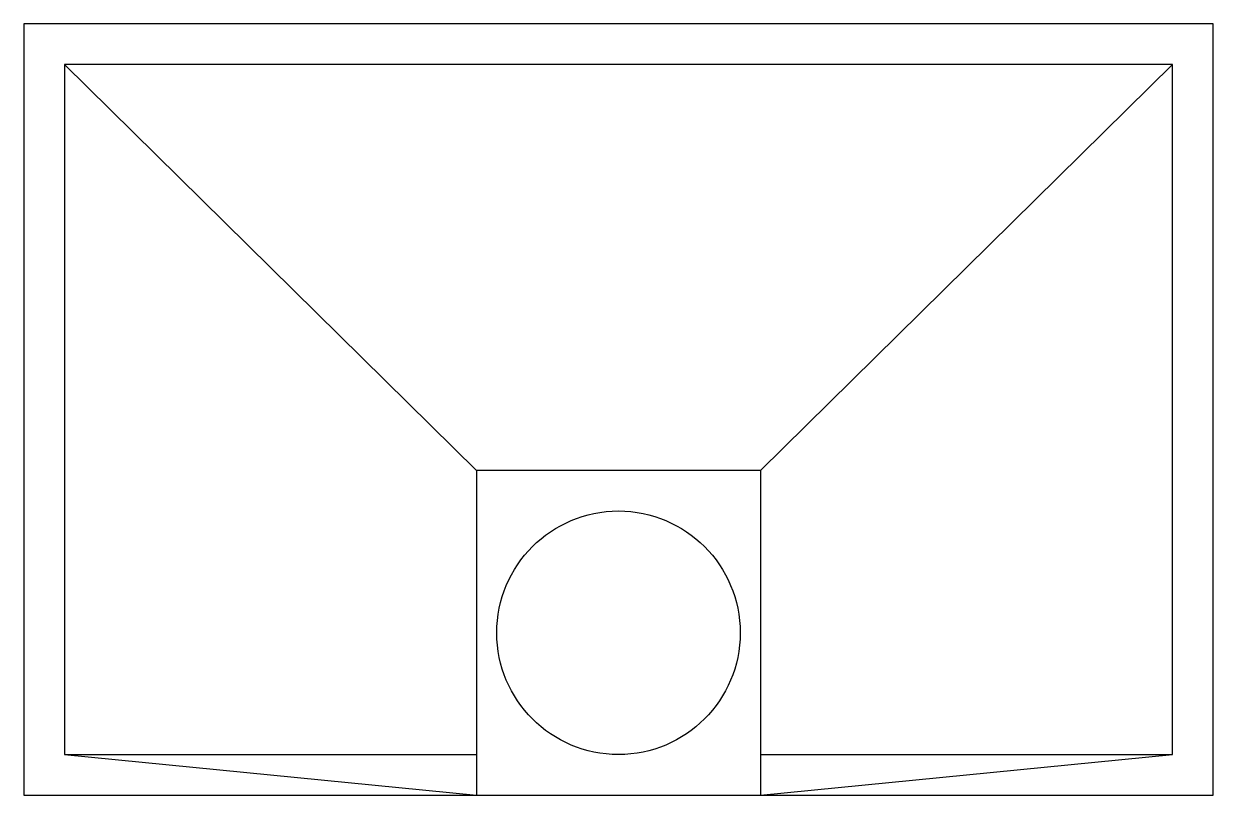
# Model space of a CAD drawing. Header units: inches. Extents: x 80.7 to 110, y -221.1 to -202.1.
import ezdxf

# ---------------------------------------------------------------- set-up
doc = ezdxf.new("R2010")
doc.units = ezdxf.units.IN
doc.header["$MEASUREMENT"] = 0
doc.layers.get('0').update_dxf_attribs({"color": 2, "lineweight": 9})
doc.layers.add('A201-Floorplan-2nd-floor', color=3, linetype='Continuous', lineweight=9)

# ---------------------------------------------------------------- blocks, each defined once
blk = doc.blocks.new('smart-hood')
at = {"lineweight": 30}
for p, q in [((11.15625, 8), (11.15625, 0)), ((18.15625, 8), (11.15625, 8)), ((18.15625, 8), (18.15625, 0))]:
    blk.add_line(p, q, dxfattribs=at)
blk.add_lwpolyline([(0, 0), (29.3125, 0), (29.3125, 19), (0, 19)], close=True, dxfattribs=at)
blk.add_lwpolyline([(18.15625, 1), (28.3125, 1), (28.3125, 18), (1, 18), (1, 1), (11.15625, 1)], dxfattribs=at)
blk.add_circle((14.65625, 4), 3, dxfattribs=at)

msp = doc.modelspace()

# ---------------------------------------------------------------- linework, layer by layer
at = {"layer": 'A201-Floorplan-2nd-floor', "lineweight": 30}
for p, q in [((91.87, -213.088), (81.713, -203.088)), ((109.026, -203.088), (98.87, -213.088)), ((81.713, -220.088), (91.87, -221.088)), ((98.87, -221.088), (109.026, -220.088))]:
    msp.add_line(p, q, dxfattribs=at)

# ---------------------------------------------------------------- block references
msp.add_blockref('smart-hood', (80.713, -221.088), dxfattribs=at)

doc.saveas('drawing.dxf')
